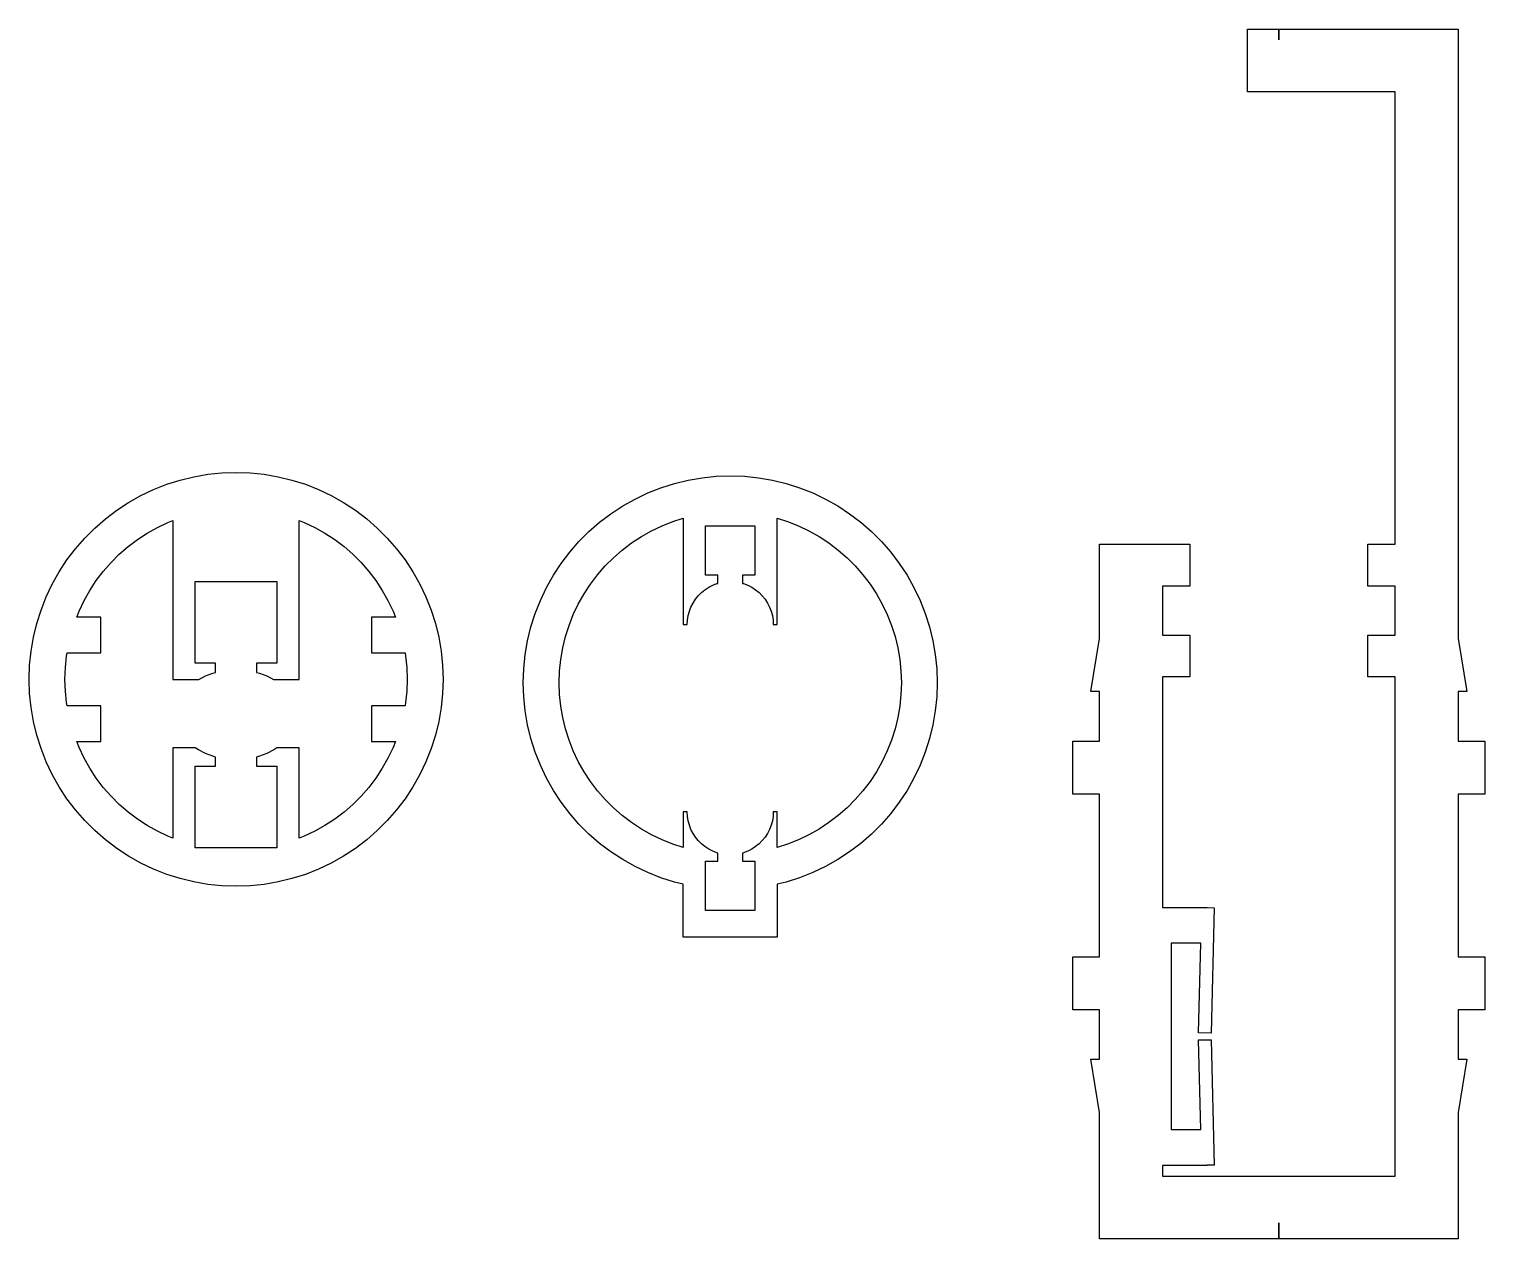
# Model space of a CAD drawing. Extents: x 2.1 to 83.4, y 9 to 76.5.
import ezdxf

# ---------------------------------------------------------------- set-up
doc = ezdxf.new("R2010")
doc.units = 0
doc.layers.get('0').update_dxf_attribs({"linetype": 'CONTINUOUS'})

msp = doc.modelspace()

# ---------------------------------------------------------------- linework, layer by layer
at = {"color": 7}
for points in [[(67.859087, 13.11622), (67.859087, 13.108318), (65.359087, 13.108233), (65.359087, 12.508229), (78.359087, 12.508229), (78.359087, 40.368219), (76.829087, 40.368219), (76.829087, 42.703241), (78.359087, 42.703241), (78.359087, 45.433233), (76.829087, 45.433233), (76.829087, 47.768226), (78.359087, 47.768226), (78.359087, 73.014226), (70.109086, 73.014226), (70.109086, 76.514228), (71.854087, 76.514228), (71.854087, 75.914226), (71.864086, 75.914226), (71.864087, 76.514228), (81.859087, 76.514228), (81.859087, 42.508225), (82.359087, 39.548222), (81.859087, 39.548222), (81.859087, 36.78823), (83.359087, 36.78823), (83.359087, 33.828227), (81.859087, 33.828227), (81.859087, 24.748235), (83.359087, 24.748235), (83.359087, 21.788231), (81.859087, 21.788231), (81.859087, 19.028239), (82.359087, 19.028239), (81.859087, 16.068236), (81.859087, 9.008221), (71.864087, 9.008221), (71.864087, 9.908228), (71.854087, 9.908228), (71.854087, 9.008221), (61.859087, 9.008221), (61.859087, 16.068236), (61.359086, 19.028239), (61.859087, 19.028239), (61.859087, 21.788231), (60.359087, 21.788231)], [(2.113346, 40.230968), (2.140355, 41.018969), (2.221347, 41.803968), (2.355346, 42.580968), (2.541347, 43.34697), (2.780347, 44.098968), (3.069348, 44.832968), (3.408348, 45.54497), (3.794346, 46.231969), (4.227349, 46.891969), (4.704346, 47.51997), (5.222348, 48.113968), (5.780347, 48.67197), (6.374348, 49.189969), (7.002347, 49.666969), (7.662349, 50.099969), (8.349348, 50.48597), (9.061347, 50.82497), (9.795347, 51.113968), (10.547348, 51.352968), (11.313347, 51.538969), (12.090348, 51.672968), (12.875349, 51.753969), (13.663347, 51.780978), (14.451348, 51.75396), (15.236346, 51.672968), (16.013346, 51.538969), (16.779348, 51.352968), (17.531346, 51.113968), (18.265347, 50.82497), (18.977349, 50.48597), (19.664348, 50.099969), (20.324347, 49.666969), (20.952348, 49.189969), (21.546347, 48.67197), (22.104348, 48.113968), (22.622347, 47.51997), (23.099348, 46.891969), (23.532348, 46.231969), (23.918349, 45.54497), (24.257348, 44.832968), (24.546347, 44.098968), (24.785347, 43.34697), (24.971348, 42.580968), (25.105347, 41.803968), (25.186348, 41.018969), (25.213356, 40.230968), (25.186339, 39.44297), (25.105347, 38.657969), (24.971348, 37.880969), (24.785347, 37.11497), (24.546347, 36.362969), (24.257348, 35.628968), (23.918349, 34.916969), (23.532348, 34.22997), (23.099348, 33.569968), (22.622347, 32.94197), (22.104348, 32.347968), (21.546347, 31.78997), (20.952348, 31.271968), (20.324347, 30.79497), (19.664348, 30.361968), (18.977349, 29.975969), (18.265347, 29.63697), (17.531346, 29.347968), (16.779348, 29.108969), (16.013346, 28.92297), (15.236346, 28.788968), (14.451348, 28.707968), (13.663347, 28.680959), (12.875349, 28.707976), (12.090348, 28.788968), (11.313347, 28.92297), (10.547348, 29.108969), (9.795347, 29.347968), (9.061347, 29.63697), (8.349348, 29.975969), (7.662349, 30.361968), (7.002347, 30.79497), (6.374348, 31.271968), (5.780347, 31.78997), (5.222348, 32.347968), (4.704346, 32.94197), (4.227349, 33.569968), (3.794346, 34.22997), (3.408348, 34.916969), (3.069348, 35.628968), (2.780347, 36.362969), (2.541347, 37.11497), (2.355346, 37.880969), (2.221347, 38.657969), (2.140346, 39.44297), (2.113337, 40.230968)], [(29.693067, 40.037829), (29.720067, 40.825822), (29.801066, 41.610823), (29.935066, 42.387837), (30.121067, 43.153817), (30.360067, 43.905826), (30.649067, 44.63983), (30.988067, 45.35182), (31.374066, 46.038833), (31.807066, 46.698838), (32.284067, 47.326839), (32.802067, 47.920832), (33.360066, 48.478814), (33.954067, 48.996833), (34.582066, 49.473817), (35.242067, 49.90683), (35.929067, 50.292825), (36.641067, 50.631831), (37.375067, 50.920826), (38.127067, 51.15984), (38.893066, 51.345825), (39.670067, 51.479824), (40.455067, 51.560822), (41.243067, 51.58783), (42.031067, 51.560737), (42.816067, 51.479824), (43.593067, 51.345825), (44.359067, 51.15984), (45.111067, 50.920826), (45.845066, 50.631831), (46.557067, 50.292825), (47.244067, 49.90683), (47.904067, 49.473817), (48.532066, 48.996833), (49.126067, 48.478814), (49.684067, 47.920832), (50.202067, 47.326839), (50.679067, 46.698838), (51.112067, 46.038833), (51.498067, 45.35182), (51.837066, 44.63983), (52.126067, 43.905826), (52.365066, 43.153817), (52.551067, 42.387837), (52.685067, 41.610823), (52.766067, 40.825822), (52.793067, 40.037829), (52.766066, 39.249837), (52.685067, 38.464836), (52.551067, 37.687821), (52.365066, 36.921814), (52.126067, 36.169833), (51.837066, 35.435829), (51.498067, 34.723839), (51.112067, 34.036825), (50.679067, 33.376821), (50.202067, 32.74882), (49.684067, 32.154827), (49.126067, 31.596817), (48.532066, 31.078826), (47.904067, 30.601814), (47.244067, 30.168829), (46.557067, 29.782833), (45.845066, 29.443828), (45.111067, 29.154833), (44.359067, 28.915819), (43.868067, 28.796834), (43.868067, 25.837818), (38.618067, 25.837818), (38.618067, 28.796834), (38.127067, 28.915819), (37.375067, 29.154833), (36.641067, 29.443828), (35.929067, 29.782833), (35.242067, 30.168829), (34.582066, 30.601814), (33.954067, 31.078826), (33.360066, 31.596817), (32.802067, 32.154827), (32.284067, 32.74882), (31.807066, 33.376821), (31.374066, 34.036825), (30.988067, 34.723839), (30.649067, 35.435829), (30.360067, 36.169833), (30.121067, 36.921814), (29.935066, 37.687821), (29.801066, 38.464836), (29.720066, 39.249837), (29.693066, 40.037829)], [(4.113348, 40.230968), (4.135361, 40.882969), (4.202346, 41.530968), (4.232347, 41.705969), (6.113347, 41.705969), (6.113347, 43.705968), (4.774346, 43.705968), (4.904346, 44.03597), (5.184347, 44.624968), (5.503349, 45.192968), (5.861347, 45.737968), (6.255347, 46.257968), (6.684347, 46.748969), (7.145349, 47.209968), (7.636347, 47.638969), (8.156348, 48.032968), (8.701347, 48.390969), (9.269347, 48.709968), (9.858348, 48.989969), (10.133348, 49.098969), (10.133348, 40.230968), (11.585348, 40.230968), (11.952346, 40.417969), (12.363347, 40.575968), (12.523347, 40.618967), (12.523347, 41.130969), (11.383347, 41.130969), (11.383347, 45.690969), (15.943347, 45.690969), (15.943347, 41.130969), (14.803347, 41.130969), (14.803347, 40.618967), (14.965348, 40.575968), (15.376348, 40.417969), (15.743347, 40.230968), (17.193349, 40.230968), (17.193349, 49.098969), (17.468346, 48.989969), (18.057347, 48.709968), (18.625347, 48.390969), (19.170346, 48.032968), (19.690346, 47.638969), (20.181348, 47.209968), (20.642347, 46.748969), (21.071347, 46.257968), (21.465346, 45.737968), (21.823348, 45.192968), (22.142347, 44.624968), (22.422348, 44.03597), (22.552348, 43.705968), (21.213347, 43.705968), (21.213347, 41.705969), (23.094347, 41.705969), (23.124347, 41.530968), (23.191347, 40.882969), (23.213332, 40.230968), (23.191361, 39.57897), (23.124347, 38.930968), (23.094347, 38.755968), (21.213347, 38.755968), (21.213347, 36.755969), (22.552348, 36.755969), (22.422348, 36.425969), (22.142347, 35.836969), (21.823348, 35.268968), (21.465346, 34.723969), (21.071347, 34.203969), (20.642347, 33.71297), (20.181348, 33.251968), (19.690346, 32.822968), (19.170346, 32.428969), (18.625347, 32.07097), (18.057347, 31.751968), (17.468346, 31.47197), (17.193349, 31.362967), (17.193349, 36.405968), (15.942348, 36.405968), (15.769348, 36.293968), (15.376348, 36.093969), (14.965348, 35.935969), (14.803347, 35.89297), (14.803347, 35.380968), (15.943347, 35.380968), (15.943347, 30.820968), (11.383347, 30.820968), (11.383347, 35.380968), (12.523347, 35.380968), (12.523347, 35.89297), (12.363347, 35.935969), (11.952346, 36.093969), (11.559346, 36.293968), (11.386347, 36.405968), (10.133348, 36.405968), (10.133348, 31.362967), (9.858348, 31.47197), (9.269347, 31.751968), (8.701347, 32.07097), (8.156348, 32.428969), (7.636347, 32.822968), (7.145349, 33.251968), (6.684347, 33.71297), (6.255347, 34.203969), (5.861347, 34.723969), (5.503349, 35.268968), (5.184347, 35.836969), (4.904346, 36.425969), (4.774346, 36.755969), (6.113347, 36.755969), (6.113347, 38.755968), (4.232347, 38.755968), (4.202346, 38.930968), (4.135347, 39.57897), (4.113334, 40.230968)], [(31.693066, 40.037829), (31.715066, 40.689819), (31.782067, 41.33783), (31.893067, 41.980817), (32.047067, 42.614829), (32.244067, 43.235831), (32.484066, 43.842834), (32.764066, 44.431832), (33.083067, 44.999832), (33.441067, 45.544832), (33.835067, 46.064826), (34.264067, 46.555836), (34.725066, 47.016818), (35.216067, 47.445824), (35.736067, 47.839835), (36.281066, 48.197833), (36.849067, 48.516829), (37.438067, 48.796822), (38.045067, 49.036824), (38.618067, 49.218829), (38.618067, 43.287816), (38.844066, 43.287816)], [(40.555067, 45.585839), (40.555067, 46.037817), (39.868067, 46.037817), (39.868067, 48.787819), (42.618066, 48.787819), (42.618066, 46.037817), (41.931066, 46.037817), (41.931066, 45.586826), (41.986067, 45.571869), (42.220067, 45.48184), (42.444067, 45.366834), (42.655067, 45.230831), (42.850066, 45.072815), (43.028067, 44.894817), (43.186067, 44.69983), (43.322066, 44.488841), (43.437067, 44.264841), (43.527066, 44.030822), (43.592066, 43.787829), (43.631066, 43.53984), (43.644066, 43.287816), (43.868067, 43.287816), (43.868067, 49.218829), (44.441067, 49.036824), (45.048066, 48.796822), (45.637066, 48.516829), (46.205067, 48.197833), (46.750067, 47.839835), (47.270067, 47.445824), (47.761067, 47.016818), (48.222067, 46.555836), (48.651067, 46.064826), (49.045067, 45.544832), (49.403067, 44.999832), (49.722067, 44.431832), (50.002067, 43.842834), (50.242066, 43.235831), (50.439067, 42.614829), (50.593066, 41.980817), (50.704066, 41.33783), (50.771067, 40.689819), (50.793066, 40.037829), (50.771067, 39.38584), (50.704066, 38.737829), (50.593066, 38.094814), (50.439067, 37.46083), (50.242066, 36.839828), (50.002067, 36.232825), (49.722067, 35.643827), (49.403067, 35.075827), (49.045067, 34.530827), (48.651067, 34.010833), (48.222067, 33.519823), (47.761067, 33.058841), (47.270067, 32.629835), (46.750067, 32.235824), (46.205067, 31.877825), (45.637066, 31.55883), (45.048066, 31.278837), (44.441067, 31.038835), (43.868067, 30.85683), (43.868067, 32.837833), (43.644066, 32.837833)], [(60.359087, 21.788231), (60.359087, 24.748235), (61.859087, 24.748235), (61.859087, 33.828227), (60.359087, 33.828227), (60.359087, 36.78823), (61.859087, 36.78823), (61.859087, 39.548222), (61.359086, 39.548222), (61.859087, 42.508225), (61.859087, 47.768226), (66.889087, 47.768226), (66.889087, 45.433233), (65.359087, 45.433233), (65.359087, 42.703241), (66.889087, 42.703241), (66.889087, 40.368219), (65.359087, 40.368219), (65.359087, 27.508227), (67.859087, 27.508227), (67.859087, 27.498349)], [(38.844066, 43.288832), (38.857066, 43.53984), (38.896066, 43.787829), (38.961066, 44.030822), (39.051067, 44.264841), (39.166067, 44.488841), (39.302067, 44.69983), (39.460066, 44.894817), (39.638067, 45.072815), (39.833067, 45.230831), (40.044067, 45.366834), (40.268067, 45.48184), (40.502066, 45.57184), (40.555067, 45.585951)], [(40.502066, 30.553836), (40.268067, 30.643837), (40.044067, 30.758814), (39.833067, 30.894817), (39.638067, 31.052833), (39.460066, 31.230831), (39.302067, 31.425818), (39.166067, 31.636836), (39.051067, 31.860836), (38.961066, 32.094826), (38.896066, 32.337819), (38.857066, 32.585836), (38.844066, 32.837833), (38.618067, 32.837833), (38.618067, 30.85683), (38.045067, 31.038835), (37.438067, 31.278837), (36.849067, 31.55883), (36.281066, 31.877825), (35.736067, 32.235824), (35.216067, 32.629835), (34.725066, 33.058841), (34.264067, 33.519823), (33.835067, 34.010833), (33.441067, 34.530827), (33.083067, 35.075827), (32.764066, 35.643827), (32.484066, 36.232825), (32.244067, 36.839828), (32.047067, 37.46083), (31.893067, 38.094814), (31.782067, 38.737829), (31.715067, 39.38584), (31.693067, 40.037829)], [(43.644066, 32.836817), (43.631066, 32.585836), (43.592066, 32.337819), (43.527066, 32.094826), (43.437067, 31.860836), (43.322066, 31.636836), (43.186067, 31.425818), (43.028067, 31.230831), (42.850066, 31.052833), (42.655067, 30.894817), (42.444067, 30.758814), (42.220067, 30.643837), (41.986067, 30.553836), (41.931066, 30.538879), (41.931066, 30.087831), (42.618066, 30.087831), (42.618066, 27.337829), (39.868067, 27.337829), (39.868067, 30.087831), (40.555067, 30.087831), (40.555067, 30.539838), (40.502066, 30.553949)], [(67.859087, 27.498236), (68.259087, 27.487229), (68.076087, 20.490235), (67.376087, 20.508297), (67.507087, 25.508231), (65.859087, 25.508231), (65.859087, 15.108229), (67.507087, 15.108229), (67.376087, 20.106215), (68.076087, 20.124277), (68.259087, 13.126239), (67.859087, 13.116361)]]:
    msp.add_lwpolyline(points, dxfattribs=at)

doc.saveas('drawing.dxf')
